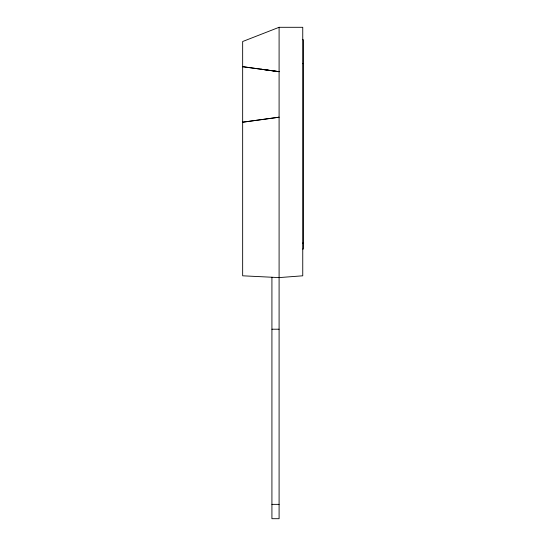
<?xml version="1.0" encoding="UTF-8"?>
<svg xmlns="http://www.w3.org/2000/svg" width="546" height="546" viewBox="0 0 546 546"><rect width="100%" height="100%" fill="white"/><g stroke="black" fill="none" stroke-linecap="round" stroke-linejoin="round"><path stroke-width="0.82" d="M279.095 27.3L242.656 41.516L242.656 275.805L279.095 277.6L302.75 275.805L302.75 27.3L279.095 27.3L279.095 518.7L271.922 518.7L271.922 277.245M242.656 122.243L279.095 117.206L242.656 122.161M302.75 39.728L303.344 39.728L303.344 249.044L302.75 249.044M302.75 63.623L303.344 63.623M302.75 243.072L303.344 243.072M271.922 329.211L279.095 329.211M271.922 504.361L279.095 504.361M242.656 66.728L279.095 71.683L242.656 66.653M260.94 69.206L279.095 71.683"/></g></svg>
